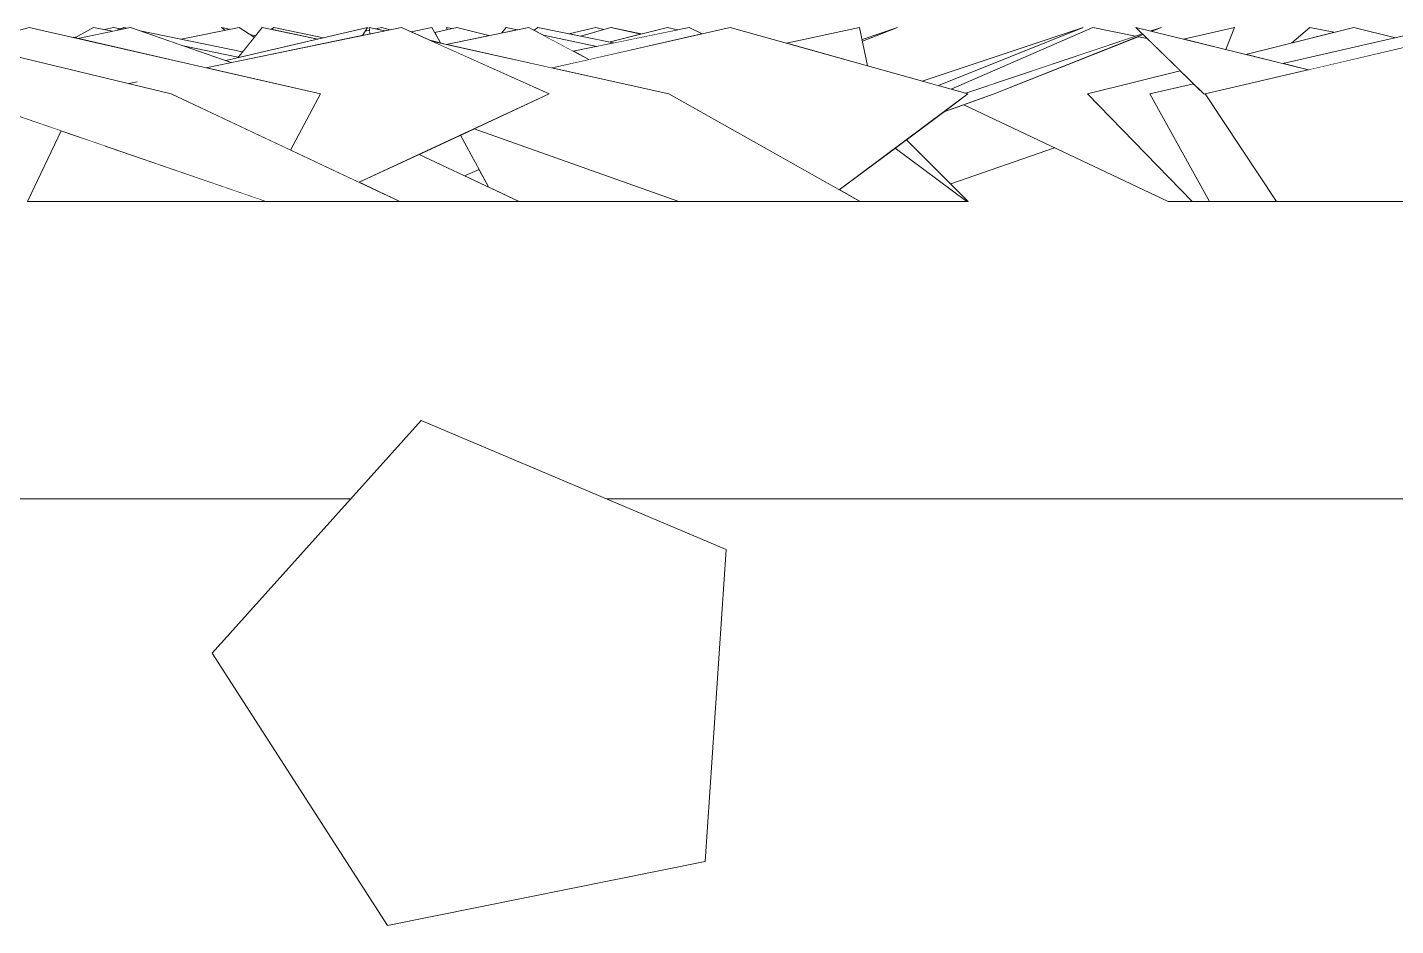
# Model space of a CAD drawing. Header units: millimetres. Extents: x -9413 to 8527, y -300 to 11224.
# Drawn here: x 7130 to 7494.6, y 886.3 to 1125.7 of the extents above; entities that cross this region are included whole.
import ezdxf

# ---------------------------------------------------------------- set-up
doc = ezdxf.new("R2010")
doc.units = ezdxf.units.MM
doc.header["$MEASUREMENT"] = 0
doc.linetypes.add('Wipeout_Contour', pattern=[1000, 0, -1000])
doc.layers.add('Interior - Furniture', color=7, linetype='Continuous')
doc.layers.add('Structural - Bearing', color=7, linetype='Continuous')
doc.layers.add('Interior - Furniture _Pen_No__4', color=7, linetype='Continuous', lineweight=20, true_color=0x029e21)
doc.layers.add('Structural - Bearing_Pen_No__87', color=7, linetype='Continuous', lineweight=20, true_color=0x6a6a6a)

# ---------------------------------------------------------------- blocks, each defined once
blk = doc.blocks.new('Section Elem_26_6')
at = {"layer": 'Structural - Bearing_Pen_No__87', "linetype": 'Continuous'}
for p, q in [((7216.22, 1000), (6934.78, 1000)), ((8095.78, 1000), (7284.29, 1000))]:
    blk.add_line(p, q, dxfattribs=at)
blk = doc.blocks.new('Section Elem_41_6')
at = {"color": 254, "linetype": 'Wipeout_Contour', "lineweight": 0, "ltscale": 21987.752944}
blk.add_wipeout([(7243.1, 1125.33), (7241.68, 1125.65), (7241.92, 1125.04)], dxfattribs=at).dxf.layer = 'Interior - Furniture'
at = {"color": 254, "linetype": 'Wipeout_Contour', "lineweight": 0, "ltscale": 36578.122101}
blk.add_wipeout([(7310.6, 903.32), (7316.22, 986.49), (7234.99, 1020.86), (7179.22, 958.9), (7225.94, 886.26)], dxfattribs=at).dxf.layer = 'Interior - Furniture'
at = {"layer": 'Interior - Furniture _Pen_No__4', "linetype": 'Continuous'}
for p, q in [((7243.1, 1125.33), (7241.68, 1125.65)), ((7241.68, 1125.65), (7241.92, 1125.04)), ((7234.99, 1020.86), (7179.22, 958.9)), ((7316.22, 986.49), (7234.99, 1020.86)), ((7310.6, 903.32), (7316.22, 986.49)), ((7179.22, 958.9), (7225.94, 886.26)), ((7225.94, 886.26), (7310.6, 903.32))]:
    blk.add_line(p, q, dxfattribs=at)
blk = doc.blocks.new('Section Elem_43_6')
at = {"color": 254, "linetype": 'Wipeout_Contour', "lineweight": 0, "ltscale": 29083.32792}
blk.add_wipeout([(7186.41, 1125.65), (7171.01, 1122.49), (7187.33, 1119.11), (7190.47, 1123)], dxfattribs=at).dxf.layer = 'Interior - Furniture'
at = {"color": 254, "linetype": 'Wipeout_Contour', "lineweight": 0, "ltscale": 29229.582254}
blk.add_wipeout([(7220.03, 1124.62), (7219.33, 1123.51), (7221.3, 1123.91), (7221.21, 1124.9)], dxfattribs=at).dxf.layer = 'Interior - Furniture'
at = {"color": 254, "linetype": 'Wipeout_Contour', "lineweight": 0, "ltscale": 36651.226193}
blk.add_wipeout([(7244.46, 1125.65), (7238.58, 1124.24), (7240.08, 1121.51), (7241.59, 1121.12), (7252.95, 1123.45)], dxfattribs=at).dxf.layer = 'Interior - Furniture'
at = {"color": 254, "linetype": 'Wipeout_Contour', "lineweight": 0, "ltscale": 22404.480762}
blk.add_wipeout([(7411.41, 1125.65), (7368.46, 1111.34), (7372.84, 1110.12)], dxfattribs=at).dxf.layer = 'Interior - Furniture'
at = {"color": 254, "linetype": 'Wipeout_Contour', "lineweight": 0, "ltscale": 30231.636051}
blk.add_wipeout([(7454.69, 1118.46), (7464.58, 1116.03), (7494.62, 1122.9), (7483.47, 1125.65)], dxfattribs=at).dxf.layer = 'Interior - Furniture'
at = {"color": 254, "linetype": 'Wipeout_Contour', "lineweight": 0, "ltscale": 21731.705961}
blk.add_wipeout([(7159.25, 1111.11), (7157.01, 1110.65), (7158.79, 1110.22)], dxfattribs=at).dxf.layer = 'Interior - Furniture'
at = {"color": 254, "linetype": 'Wipeout_Contour', "lineweight": 0, "ltscale": 28892.112171}
blk.add_wipeout([(7139.06, 1098.06), (7130.01, 1079.25), (7143.09, 1079.25), (7150.61, 1094.08)], dxfattribs=at).dxf.layer = 'Interior - Furniture'
at = {"color": 254, "linetype": 'Wipeout_Contour', "lineweight": 0, "ltscale": 36717.886505}
blk.add_wipeout([(7249.04, 1098.61), (7245.46, 1096.94), (7252.88, 1083.11), (7261.09, 1079.25), (7303.59, 1079.25)], dxfattribs=at).dxf.layer = 'Interior - Furniture'
at = {"color": 254, "linetype": 'Wipeout_Contour', "lineweight": 0, "ltscale": 21821.061748}
blk.add_wipeout([(7192.77, 1079.25), (7193.56, 1079.25), (7192.89, 1079.48)], dxfattribs=at).dxf.layer = 'Interior - Furniture'
at = {"color": 254, "linetype": 'Wipeout_Contour', "lineweight": 0, "ltscale": 29010.663445}
blk.add_wipeout([(7143.49, 1122.68), (7177.6, 1114.9), (7184.34, 1116.29), (7157.5, 1125.65)], dxfattribs=at).dxf.layer = 'Interior - Furniture'
at = {"color": 254, "linetype": 'Wipeout_Contour', "lineweight": 0, "ltscale": 29247.537825}
blk.add_wipeout([(7224.39, 1125.65), (7222.82, 1125.28), (7225.28, 1124.73), (7226.73, 1125.03)], dxfattribs=at).dxf.layer = 'Interior - Furniture'
at = {"color": 254, "linetype": 'Wipeout_Contour', "lineweight": 0, "ltscale": 29293.85871}
blk.add_wipeout([(7232.32, 1124.49), (7237.26, 1122.26), (7240.08, 1121.51), (7237.8, 1125.65)], dxfattribs=at).dxf.layer = 'Interior - Furniture'
at = {"color": 254, "linetype": 'Wipeout_Contour', "lineweight": 0, "ltscale": 37031.979647}
blk.add_wipeout([(7317.27, 1125.65), (7269.86, 1114.84), (7300.97, 1107.93), (7346.39, 1082.37), (7380.68, 1107.93)], dxfattribs=at).dxf.layer = 'Interior - Furniture'
at = {"color": 254, "linetype": 'Wipeout_Contour', "lineweight": 0, "ltscale": 45089.886345}
blk.add_wipeout([(7437.22, 1114.09), (7412.55, 1107.93), (7440.43, 1079.25), (7445.02, 1079.25), (7429.18, 1107.93), (7440.8, 1110.58)], dxfattribs=at).dxf.layer = 'Interior - Furniture'
at = {"color": 254, "linetype": 'Wipeout_Contour', "lineweight": 0, "ltscale": 29266.311725}
blk.add_wipeout([(7218.43, 1084.36), (7229.3, 1079.25), (7261.09, 1079.25), (7234.41, 1091.8)], dxfattribs=at).dxf.layer = 'Interior - Furniture'
at = {"color": 254, "linetype": 'Wipeout_Contour', "lineweight": 0, "ltscale": 28938.183881}
blk.add_wipeout([(7142.63, 1122.88), (7143.49, 1122.68), (7152.66, 1124.63), (7147.66, 1125.65)], dxfattribs=at).dxf.layer = 'Interior - Furniture'
at = {"color": 254, "linetype": 'Wipeout_Contour', "lineweight": 0, "ltscale": 21811.079672}
blk.add_wipeout([(7183.85, 1125.13), (7181.74, 1125.65), (7182.63, 1124.87)], dxfattribs=at).dxf.layer = 'Interior - Furniture'
at = {"color": 254, "linetype": 'Wipeout_Contour', "lineweight": 0, "ltscale": 21847.114195}
blk.add_wipeout([(7186.07, 1117.56), (7207.41, 1122.55), (7192.61, 1125.65)], dxfattribs=at).dxf.layer = 'Interior - Furniture'
at = {"color": 254, "linetype": 'Wipeout_Contour', "lineweight": 0, "ltscale": 29514.314198}
blk.add_wipeout([(7306.4, 1125.65), (7275.5, 1119.3), (7279.65, 1117.07), (7309.86, 1123.96)], dxfattribs=at).dxf.layer = 'Interior - Furniture'
at = {"color": 254, "linetype": 'Wipeout_Contour', "lineweight": 0, "ltscale": 22323.180771}
blk.add_wipeout([(7352.44, 1122.45), (7352.54, 1121.94), (7361.92, 1125.65)], dxfattribs=at).dxf.layer = 'Interior - Furniture'
at = {"color": 254, "linetype": 'Wipeout_Contour', "lineweight": 0, "ltscale": 29930.833282}
blk.add_wipeout([(7376.23, 1109.17), (7380.08, 1108.09), (7425.3, 1123.31), (7413.99, 1125.65)], dxfattribs=at).dxf.layer = 'Interior - Furniture'
at = {"color": 254, "linetype": 'Wipeout_Contour', "lineweight": 0, "ltscale": 53131.421091}
blk.add_wipeout([(7443.92, 1107.93), (7462.89, 1079.25), (7550.63, 1079.25), (7560, 1086.88), (7506.52, 1107.93), (7525.36, 1124.18), (7519.88, 1125.65)], dxfattribs=at).dxf.layer = 'Interior - Furniture'
at = {"color": 254, "linetype": 'Wipeout_Contour', "lineweight": 0, "ltscale": 29303.736116}
blk.add_wipeout([(7241.59, 1121.12), (7237.26, 1122.26), (7238.07, 1121.89), (7241.58, 1121.11)], dxfattribs=at).dxf.layer = 'Interior - Furniture'
at = {"color": 254, "linetype": 'Wipeout_Contour', "lineweight": 0, "ltscale": 21992.184138}
blk.add_wipeout([(7246.5, 1086.11), (7252.88, 1083.11), (7250.37, 1087.79)], dxfattribs=at).dxf.layer = 'Interior - Furniture'
at = {"layer": 'Interior - Furniture _Pen_No__4', "linetype": 'Continuous'}
blk.add_line((7309.86, 1123.96), (7306.4, 1125.65), dxfattribs=at)
at = {"color": 254, "linetype": 'Wipeout_Contour', "lineweight": 0, "ltscale": 21831.957305}
blk.add_wipeout([(7190.78, 1123.39), (7189.3, 1123.76), (7190.47, 1123)], dxfattribs=at).dxf.layer = 'Interior - Furniture'
at = {"color": 254, "linetype": 'Wipeout_Contour', "lineweight": 0, "ltscale": 29486.074961}
blk.add_wipeout([(7277.53, 1123.29), (7285.01, 1121.75), (7293.49, 1123.87), (7285.46, 1125.65)], dxfattribs=at).dxf.layer = 'Interior - Furniture'
at = {"color": 254, "linetype": 'Wipeout_Contour', "lineweight": 0, "ltscale": 22292.681116}
blk.add_wipeout([(7332.35, 1121.44), (7353.9, 1115.41), (7351.77, 1125.65)], dxfattribs=at).dxf.layer = 'Interior - Furniture'
at = {"color": 254, "linetype": 'Wipeout_Contour', "lineweight": 0, "ltscale": 59999.771952}
blk.add_wipeout([(7387.66, 1107.93), (7379.53, 1105.02), (7434.04, 1079.25), (7440.43, 1079.25), (7412.55, 1107.93), (7437.22, 1114.09), (7428.5, 1122.65), (7426, 1123.17)], dxfattribs=at).dxf.layer = 'Interior - Furniture'
at = {"color": 254, "linetype": 'Wipeout_Contour', "lineweight": 0, "ltscale": 30272.355848}
blk.add_wipeout([(7464.58, 1116.03), (7471.42, 1114.34), (7503.07, 1121.73), (7500.62, 1124.27)], dxfattribs=at).dxf.layer = 'Interior - Furniture'
at = {"layer": 'Interior - Furniture _Pen_No__4', "linetype": 'Continuous'}
blk.add_line((7494.62, 1122.9), (7483.47, 1125.65), dxfattribs=at)
at = {"color": 254, "linetype": 'Wipeout_Contour', "lineweight": 0, "ltscale": 43808.775956}
blk.add_wipeout([(7229.73, 1125.65), (7177.6, 1114.9), (7208.16, 1107.93), (7200.13, 1092.96), (7218.43, 1084.36), (7269.06, 1107.93)], dxfattribs=at).dxf.layer = 'Interior - Furniture'
at = {"color": 254, "linetype": 'Wipeout_Contour', "lineweight": 0, "ltscale": 22591.258773}
blk.add_wipeout([(7451.69, 1125.65), (7438.08, 1122.54), (7449.36, 1119.77)], dxfattribs=at).dxf.layer = 'Interior - Furniture'
at = {"color": 254, "linetype": 'Wipeout_Contour', "lineweight": 0, "ltscale": 22669.142629}
blk.add_wipeout([(7466.94, 1121.52), (7478.19, 1124.33), (7471.8, 1125.65)], dxfattribs=at).dxf.layer = 'Interior - Furniture'
at = {"color": 254, "linetype": 'Wipeout_Contour', "lineweight": 0, "ltscale": 45149.879185}
blk.add_wipeout([(7440.8, 1110.58), (7429.18, 1107.93), (7445.02, 1079.25), (7462.89, 1079.25), (7444.05, 1107.74), (7443.51, 1107.93)], dxfattribs=at).dxf.layer = 'Interior - Furniture'
at = {"color": 254, "linetype": 'Wipeout_Contour', "lineweight": 0, "ltscale": 37303.410499}
blk.add_wipeout([(7374.25, 1103.13), (7364.3, 1095.72), (7376.07, 1083.92), (7403.7, 1093.59), (7379.53, 1105.02)], dxfattribs=at).dxf.layer = 'Interior - Furniture'
at = {"layer": 'Interior - Furniture _Pen_No__4', "linetype": 'Continuous'}
for p, q in [((7237.8, 1125.65), (7232.32, 1124.49)), ((7434.04, 1079.25), (7440.43, 1079.25)), ((7440.43, 1079.25), (7445.02, 1079.25)), ((7445.02, 1079.25), (7462.89, 1079.25)), ((7462.89, 1079.25), (7550.63, 1079.25))]:
    blk.add_line(p, q, dxfattribs=at)
at = {"color": 254, "linetype": 'Wipeout_Contour', "lineweight": 0, "ltscale": 29397.572367}
blk.add_wipeout([(7241.58, 1121.11), (7269.86, 1114.84), (7279.65, 1117.07), (7263.68, 1125.65)], dxfattribs=at).dxf.layer = 'Interior - Furniture'
at = {"color": 254, "linetype": 'Wipeout_Contour', "lineweight": 0, "ltscale": 37641.924471}
blk.add_wipeout([(7425.44, 1125.65), (7443.51, 1107.93), (7444.05, 1107.74), (7443.92, 1107.93), (7471.42, 1114.34)], dxfattribs=at).dxf.layer = 'Interior - Furniture'
at = {"color": 254, "linetype": 'Wipeout_Contour', "lineweight": 0, "ltscale": 29071.995512}
blk.add_wipeout([(7171.56, 1120.75), (7182.86, 1116.8), (7186.07, 1117.56), (7186.22, 1117.74)], dxfattribs=at).dxf.layer = 'Interior - Furniture'
at = {"color": 254, "linetype": 'Wipeout_Contour', "lineweight": 0, "ltscale": 29302.830983}
blk.add_wipeout([(7245.46, 1096.94), (7234.41, 1091.8), (7246.5, 1086.11), (7250.37, 1087.79)], dxfattribs=at).dxf.layer = 'Interior - Furniture'
at = {"color": 254, "linetype": 'Wipeout_Contour', "lineweight": 0, "ltscale": 29805.384606}
blk.add_wipeout([(7361.31, 1093.49), (7380.37, 1079.25), (7380.73, 1079.25), (7364.3, 1095.72)], dxfattribs=at).dxf.layer = 'Interior - Furniture'
at = {"layer": 'Interior - Furniture _Pen_No__4', "linetype": 'Continuous'}
for p, q in [((7244.46, 1125.65), (7238.58, 1124.24)), ((7451.69, 1125.65), (7438.08, 1122.54)), ((7519.88, 1125.65), (7443.92, 1107.93)), ((7449.36, 1119.77), (7451.69, 1125.65)), ((7483.47, 1125.65), (7454.69, 1118.46)), ((7500.62, 1124.27), (7464.58, 1116.03)), ((7471.8, 1125.65), (7466.94, 1121.52)), ((7478.19, 1124.33), (7471.8, 1125.65)), ((7443.51, 1107.93), (7444.05, 1107.74)), ((7443.92, 1107.93), (7462.89, 1079.25))]:
    blk.add_line(p, q, dxfattribs=at)
at = {"color": 254, "linetype": 'Wipeout_Contour', "lineweight": 0, "ltscale": 29153.796892}
blk.add_wipeout([(7182.86, 1116.8), (7184.34, 1116.29), (7219.33, 1123.51), (7220.67, 1125.65)], dxfattribs=at).dxf.layer = 'Interior - Furniture'
at = {"color": 254, "linetype": 'Wipeout_Contour', "lineweight": 0, "ltscale": 22034.784105}
blk.add_wipeout([(7256.41, 1124.16), (7260.59, 1125.02), (7257.57, 1125.65)], dxfattribs=at).dxf.layer = 'Interior - Furniture'
at = {"color": 254, "linetype": 'Wipeout_Contour', "lineweight": 0, "ltscale": 29462.161893}
blk.add_wipeout([(7274.31, 1123.95), (7277.53, 1123.29), (7283.59, 1125.09), (7281.46, 1125.65)], dxfattribs=at).dxf.layer = 'Interior - Furniture'
at = {"color": 254, "linetype": 'Wipeout_Contour', "lineweight": 0, "ltscale": 44876.884409}
blk.add_wipeout([(7374.25, 1103.13), (7387.66, 1107.93), (7427.4, 1123.73), (7427.18, 1123.95), (7380.08, 1108.09), (7380.68, 1107.93)], dxfattribs=at).dxf.layer = 'Interior - Furniture'
at = {"color": 254, "linetype": 'Wipeout_Contour', "lineweight": 0, "ltscale": 22545.6222}
blk.add_wipeout([(7432.24, 1125.65), (7429.37, 1124.69), (7429.64, 1124.62)], dxfattribs=at).dxf.layer = 'Interior - Furniture'
at = {"layer": 'Interior - Furniture _Pen_No__4', "linetype": 'Continuous'}
for p, q in [((7257.57, 1125.65), (7256.41, 1124.16)), ((7260.59, 1125.02), (7257.57, 1125.65)), ((7411.41, 1125.65), (7368.46, 1111.34)), ((7372.84, 1110.12), (7411.41, 1125.65)), ((7413.99, 1125.65), (7376.23, 1109.17)), ((7427.18, 1123.95), (7380.08, 1108.09)), ((7387.66, 1107.93), (7427.4, 1123.73)), ((7425.3, 1123.31), (7413.99, 1125.65)), ((7471.42, 1114.34), (7425.44, 1125.65)), ((7425.44, 1125.65), (7443.51, 1107.93)), ((7428.5, 1122.65), (7426, 1123.17)), ((7432.24, 1125.65), (7429.37, 1124.69)), ((7429.64, 1124.62), (7432.24, 1125.65)), ((7437.22, 1114.09), (7412.55, 1107.93)), ((7440.8, 1110.58), (7429.18, 1107.93)), ((7374.25, 1103.13), (7387.66, 1107.93)), ((7412.55, 1107.93), (7440.43, 1079.25)), ((7429.18, 1107.93), (7445.02, 1079.25))]:
    blk.add_line(p, q, dxfattribs=at)
at = {"color": 254, "linetype": 'Wipeout_Contour', "lineweight": 0, "ltscale": 36216.868904}
blk.add_wipeout([(7094.88, 1125.65), (7110.49, 1107.93), (7193.56, 1079.25), (7229.3, 1079.25), (7168.3, 1107.93)], dxfattribs=at).dxf.layer = 'Interior - Furniture'
at = {"color": 254, "linetype": 'Wipeout_Contour', "lineweight": 0, "ltscale": 36798.300308}
blk.add_wipeout([(7265.04, 1124.92), (7267.59, 1123.55), (7281.73, 1120.58), (7286.21, 1121.5), (7266.06, 1125.65)], dxfattribs=at).dxf.layer = 'Interior - Furniture'
at = {"color": 254, "linetype": 'Wipeout_Contour', "lineweight": 0, "ltscale": 21691.397549}
blk.add_wipeout([(7142.31, 1122.95), (7142.63, 1122.88), (7143.15, 1123.16)], dxfattribs=at).dxf.layer = 'Interior - Furniture'
at = {"color": 254, "linetype": 'Wipeout_Contour', "lineweight": 0, "ltscale": 21730.036771}
blk.add_wipeout([(7153.98, 1124.91), (7156.61, 1125.46), (7155.7, 1125.65)], dxfattribs=at).dxf.layer = 'Interior - Furniture'
at = {"color": 254, "linetype": 'Wipeout_Contour', "lineweight": 0, "ltscale": 29052.629473}
blk.add_wipeout([(7160.11, 1124.74), (7171.56, 1120.75), (7186.22, 1117.74), (7187.33, 1119.11)], dxfattribs=at).dxf.layer = 'Interior - Furniture'
at = {"color": 254, "linetype": 'Wipeout_Contour', "lineweight": 0, "ltscale": 29155.966001}
blk.add_wipeout([(7195.11, 1125.13), (7207.41, 1122.55), (7208.93, 1122.9), (7195.69, 1125.65)], dxfattribs=at).dxf.layer = 'Interior - Furniture'
at = {"color": 254, "linetype": 'Wipeout_Contour', "lineweight": 0, "ltscale": 21929.342442}
blk.add_wipeout([(7221.14, 1125.65), (7221.3, 1123.91), (7225.28, 1124.73)], dxfattribs=at).dxf.layer = 'Interior - Furniture'
at = {"color": 254, "linetype": 'Wipeout_Contour', "lineweight": 0, "ltscale": 29503.331255}
blk.add_wipeout([(7285.61, 1125.65), (7285.55, 1125.63), (7293.49, 1123.87), (7293.62, 1123.9)], dxfattribs=at).dxf.layer = 'Interior - Furniture'
at = {"color": 254, "linetype": 'Wipeout_Contour', "lineweight": 0, "ltscale": 44208.000059}
blk.add_wipeout([(7238.07, 1121.89), (7269.06, 1107.93), (7249.04, 1098.61), (7303.59, 1079.25), (7351.95, 1079.25), (7300.97, 1107.93)], dxfattribs=at).dxf.layer = 'Interior - Furniture'
at = {"color": 254, "linetype": 'Wipeout_Contour', "lineweight": 0, "ltscale": 43159.733314}
blk.add_wipeout([(7101.91, 1117.67), (7067.05, 1107.93), (7105.52, 1079.25), (7130.01, 1079.25), (7139.06, 1098.06), (7110.49, 1107.93)], dxfattribs=at).dxf.layer = 'Interior - Furniture'
at = {"layer": 'Interior - Furniture _Pen_No__4', "linetype": 'Continuous'}
for p, q in [((7219.33, 1123.51), (7220.67, 1125.65)), ((7221.21, 1124.9), (7220.03, 1124.62)), ((7225.28, 1124.73), (7221.14, 1125.65)), ((7221.14, 1125.65), (7221.3, 1123.91)), ((7224.39, 1125.65), (7222.82, 1125.28)), ((7226.73, 1125.03), (7224.39, 1125.65)), ((7240.08, 1121.51), (7237.8, 1125.65)), ((7263.68, 1125.65), (7241.58, 1121.11)), ((7252.95, 1123.45), (7244.46, 1125.65)), ((7380.68, 1107.93), (7317.27, 1125.65)), ((7351.77, 1125.65), (7332.35, 1121.44)), ((7353.9, 1115.41), (7351.77, 1125.65)), ((7361.92, 1125.65), (7352.44, 1122.45)), ((7352.54, 1121.94), (7361.92, 1125.65)), ((7241.59, 1121.12), (7237.26, 1122.26)), ((7218.43, 1084.36), (7269.06, 1107.93)), ((7249.04, 1098.61), (7303.59, 1079.25)), ((7245.46, 1096.94), (7252.88, 1083.11)), ((7261.09, 1079.25), (7234.41, 1091.8)), ((7246.5, 1086.11), (7250.37, 1087.79)), ((7229.3, 1079.25), (7261.09, 1079.25)), ((7261.09, 1079.25), (7303.59, 1079.25))]:
    blk.add_line(p, q, dxfattribs=at)
at = {"color": 254, "linetype": 'Wipeout_Contour', "lineweight": 0, "ltscale": 36204.217844}
blk.add_wipeout([(7152.97, 1125.65), (7150.6, 1125.05), (7152.66, 1124.63), (7153.98, 1124.91), (7154.72, 1125.23)], dxfattribs=at).dxf.layer = 'Interior - Furniture'
at = {"color": 254, "linetype": 'Wipeout_Contour', "lineweight": 0, "ltscale": 22082.386037}
blk.add_wipeout([(7267.59, 1123.55), (7275.5, 1119.3), (7281.73, 1120.58)], dxfattribs=at).dxf.layer = 'Interior - Furniture'
at = {"color": 254, "linetype": 'Wipeout_Contour', "lineweight": 0, "ltscale": 29519.178619}
blk.add_wipeout([(7285.01, 1121.75), (7286.21, 1121.5), (7303.23, 1125), (7300.59, 1125.65)], dxfattribs=at).dxf.layer = 'Interior - Furniture'
at = {"color": 254, "linetype": 'Wipeout_Contour', "lineweight": 0, "ltscale": 29757.664518}
blk.add_wipeout([(7346.39, 1082.37), (7351.95, 1079.25), (7380.37, 1079.25), (7361.31, 1093.49)], dxfattribs=at).dxf.layer = 'Interior - Furniture'
at = {"layer": 'Interior - Furniture _Pen_No__4', "linetype": 'Continuous'}
for p, q in [((7269.06, 1107.93), (7229.73, 1125.65)), ((7279.65, 1117.07), (7263.68, 1125.65)), ((7266.06, 1125.65), (7265.04, 1124.92)), ((7286.21, 1121.5), (7266.06, 1125.65)), ((7281.73, 1120.58), (7267.59, 1123.55)), ((7317.27, 1125.65), (7269.86, 1114.84)), ((7281.46, 1125.65), (7274.31, 1123.95)), ((7306.4, 1125.65), (7275.5, 1119.3)), ((7285.46, 1125.65), (7277.53, 1123.29)), ((7283.59, 1125.09), (7281.46, 1125.65)), ((7300.59, 1125.65), (7285.01, 1121.75)), ((7293.49, 1123.87), (7285.46, 1125.65)), ((7285.61, 1125.65), (7285.55, 1125.63)), ((7293.62, 1123.9), (7285.61, 1125.65)), ((7303.23, 1125), (7300.59, 1125.65)), ((7300.97, 1107.93), (7238.07, 1121.89)), ((7351.95, 1079.25), (7300.97, 1107.93)), ((7346.39, 1082.37), (7380.68, 1107.93)), ((7379.53, 1105.02), (7434.04, 1079.25)), ((7380.73, 1079.25), (7364.3, 1095.72)), ((7380.37, 1079.25), (7361.31, 1093.49)), ((7376.07, 1083.92), (7403.7, 1093.59)), ((7303.59, 1079.25), (7351.95, 1079.25)), ((7351.95, 1079.25), (7380.37, 1079.25)), ((7380.37, 1079.25), (7380.73, 1079.25))]:
    blk.add_line(p, q, dxfattribs=at)
at = {"color": 254, "linetype": 'Wipeout_Contour', "lineweight": 0, "ltscale": 57981.347068}
blk.add_wipeout([(7113.97, 1121.04), (7157.01, 1110.65), (7159.25, 1111.11), (7158.79, 1110.22), (7168.3, 1107.93), (7200.13, 1092.96), (7208.16, 1107.93), (7130.47, 1125.65)], dxfattribs=at).dxf.layer = 'Interior - Furniture'
at = {"layer": 'Interior - Furniture _Pen_No__4', "linetype": 'Continuous'}
for p, q in [((7168.3, 1107.93), (7094.88, 1125.65)), ((7130.47, 1125.65), (7113.97, 1121.04)), ((7208.16, 1107.93), (7130.47, 1125.65)), ((7143.15, 1123.16), (7142.31, 1122.95)), ((7147.66, 1125.65), (7142.63, 1122.88)), ((7157.5, 1125.65), (7143.49, 1122.68)), ((7152.66, 1124.63), (7147.66, 1125.65)), ((7152.97, 1125.65), (7150.6, 1125.05)), ((7154.72, 1125.23), (7152.97, 1125.65)), ((7155.7, 1125.65), (7153.98, 1124.91)), ((7156.61, 1125.46), (7155.7, 1125.65)), ((7184.34, 1116.29), (7157.5, 1125.65)), ((7187.33, 1119.11), (7160.11, 1124.74)), ((7186.41, 1125.65), (7171.01, 1122.49)), ((7229.73, 1125.65), (7177.6, 1114.9)), ((7183.85, 1125.13), (7181.74, 1125.65)), ((7181.74, 1125.65), (7182.63, 1124.87)), ((7220.67, 1125.65), (7182.86, 1116.8)), ((7192.61, 1125.65), (7186.07, 1117.56)), ((7190.47, 1123), (7186.41, 1125.65)), ((7190.78, 1123.39), (7189.3, 1123.76)), ((7207.41, 1122.55), (7192.61, 1125.65)), ((7195.69, 1125.65), (7195.11, 1125.13)), ((7208.93, 1122.9), (7195.69, 1125.65)), ((7186.22, 1117.74), (7171.56, 1120.75)), ((7159.29, 1111.12), (7157.01, 1110.65)), ((7200.13, 1092.96), (7208.16, 1107.93)), ((7139.06, 1098.06), (7130.01, 1079.25))]:
    blk.add_line(p, q, dxfattribs=at)
at = {"color": 254, "linetype": 'Wipeout_Contour', "lineweight": 0, "ltscale": 29004.414596}
blk.add_wipeout([(7143.09, 1079.25), (7192.77, 1079.25), (7192.89, 1079.48), (7150.61, 1094.08)], dxfattribs=at).dxf.layer = 'Interior - Furniture'
at = {"layer": 'Interior - Furniture _Pen_No__4', "linetype": 'Continuous'}
for p, q in [((7110.49, 1107.93), (7193.56, 1079.25)), ((7229.3, 1079.25), (7168.3, 1107.93)), ((7192.77, 1079.25), (7192.89, 1079.48)), ((7130.01, 1079.25), (7143.04, 1079.25)), ((7143.04, 1079.25), (7192.77, 1079.25)), ((7192.77, 1079.25), (7193.56, 1079.25)), ((7193.56, 1079.25), (7229.3, 1079.25))]:
    blk.add_line(p, q, dxfattribs=at)

msp = doc.modelspace()

# ---------------------------------------------------------------- block references
at = {"layer": 'Structural - Bearing'}
msp.add_blockref('Section Elem_26_6', (0, 0), dxfattribs=at)

# ---------------------------------------------------------------- next in the draw order: block references
at = {"layer": 'Interior - Furniture'}
msp.add_blockref('Section Elem_41_6', (0, 0), dxfattribs=at)

# ---------------------------------------------------------------- next in the draw order: block references
msp.add_blockref('Section Elem_43_6', (0, 0), dxfattribs=at)

doc.saveas('drawing.dxf')
